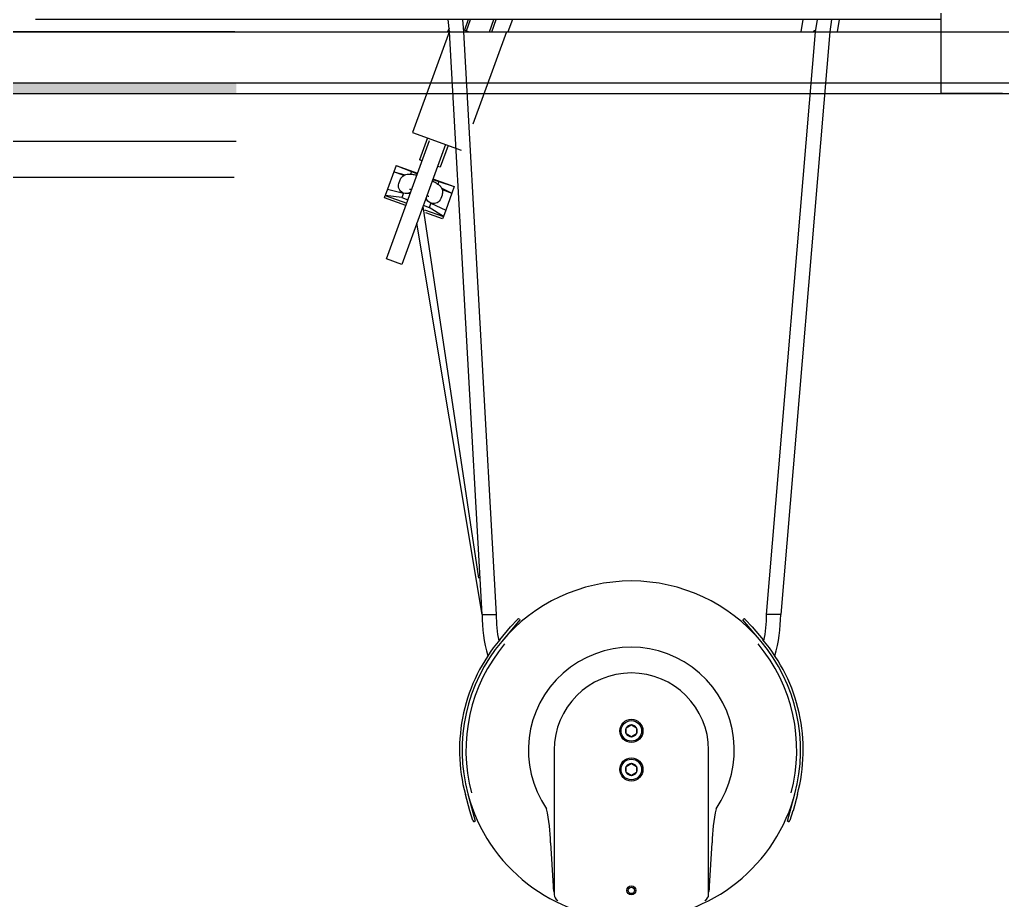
# Model space of a CAD drawing. Extents: x -1201378 to 2367219, y -619313 to 244905.
# Drawn here: x 1561439 to 1562269, y -76811 to -76067 of the extents above; entities that cross this region are included whole.
import ezdxf

# ---------------------------------------------------------------- set-up
doc = ezdxf.new("R2010")
doc.units = 0
doc.header["$LTSCALE"] = 1000
for name, color, linetype in [('1', 7, 'CONTINUOUS'), ('A-LIN-V', 9, 'CONTINUOUS'), ('N010122-0000147_', 7, 'CONTINUOUS'), ('N010153-0000010', 7, 'CONTINUOUS'), ('N040413-0000113_', 7, 'CONTINUOUS'), ('N080101-0000215_', 7, 'CONTINUOUS'), ('N090201-0000001_', 7, 'CONTINUOUS'), ('N090304-0000030_', 7, 'CONTINUOUS'), ('N090304-0000033_', 7, 'CONTINUOUS'), ('N090304-0000040_', 7, 'CONTINUOUS'), ('N090304-0000041_', 7, 'CONTINUOUS'), ('S-SB', 21, 'CONTINUOUS'), ('主梁\ue566鏍忔潌', 7, 'CONTINUOUS'), ('取电臂2', 7, 'CONTINUOUS')]:
    doc.layers.add(name, color=color, linetype=linetype)

# ---------------------------------------------------------------- blocks, each defined once
blk = doc.blocks.new('20T')
at = {"layer": 'A-LIN-V'}
h = blk.add_hatch(color=1, dxfattribs=at)
h.dxf.hatch_style = 1
edge = h.paths.add_edge_path()
edge.add_spline(control_points=[(1598691.3, -76129.45), (1598691.27, -76126.56), (1598691.23, -76123.66), (1598691.18, -76120.76)], knot_values=[-38.32518, -38.32518, -38.32518, -38.32518, -31.932828, -31.932828, -31.932828, -31.932828], degree=3, periodic=0)
edge.add_line((1598691.18, -76120.76), (1598687.49, -76120.76))
edge.add_line((1598687.49, -76120.76), (1597888.67, -76120.76))
edge.add_line((1597888.67, -76120.76), (1597887.65, -76129.45))
edge.add_line((1597887.65, -76129.45), (1598691.3, -76129.45))
at = {"layer": '1', "color": 1, "linetype": 'Continuous'}
for p, q in [((1598887.11, -76066.95), (1598883.88, -76075.83)), ((1598885.64, -76076.47), (1598889.11, -76066.95)), ((1598905.07, -76077.28), (1598908.83, -76066.95)), ((1598907.07, -76077.28), (1598910.83, -76066.95)), ((1598924.42, -76066.95), (1598920.66, -76077.28)), ((1598871.22, -76076.7), (1598841.23, -76159.08)), ((1598870.95, -76074.02), (1598869.76, -76077.28)), ((1598871.22, -76076.7), (1598871.01, -76077.28)), ((1598883.88, -76075.83), (1598887.84, -76077.28)), ((1598919.42, -76077.28), (1598891.05, -76155.21)), ((1598841.23, -76159.08), (1598840.08, -76162.25)), ((1598840.08, -76162.25), (1598881.31, -76177.25)), ((1598818.11, -76269), (1598854.45, -76169.17)), ((1598852.74, -76166.86), (1598846, -76185.38)), ((1598867.91, -76172.38), (1598831.03, -76273.71)), ((1598870.16, -76173.2), (1598863.42, -76191.72)), ((1598848.25, -76186.2), (1598846, -76185.38)), ((1598863.42, -76191.72), (1598861.17, -76190.9)), ((1598831.03, -76273.71), (1598818.11, -76269))]:
    blk.add_line(p, q, dxfattribs=at)
at = {"layer": 'A-LIN-V', "color": 1}
for p, q in [((1592412.45, -76077.28), (1606049.71, -76077.28)), ((1598690.08, -76077.28), (1592412.45, -76077.28)), ((1598690.08, -76120.76), (1592195.05, -76120.76)), ((1606049.71, -76120.76), (1598690.08, -76120.76)), ((1593925.6, -76129.45), (1606049.71, -76129.45)), ((1598547.67, -76169.94), (1597170.77, -76169.94)), ((1598691.05, -76169.96), (1597884.87, -76169.94)), ((1598547.67, -76200.38), (1597170.77, -76200.38)), ((1598689.58, -76200.38), (1598454.26, -76200.38))]:
    blk.add_line(p, q, dxfattribs=at)
at = {"layer": 'N010122-0000147_', "color": 1, "linetype": 'Continuous'}
for p, q in [((1599020.65, -76665.33), (1599020.56, -76665.38)), ((1599020.56, -76665.38), (1599020.56, -76665.47)), ((1599020.65, -76665.33), (1599024.83, -76662.92)), ((1599024.91, -76662.87), (1599024.83, -76662.92)), ((1599025, -76662.92), (1599024.91, -76662.87)), ((1599025, -76662.92), (1599029.18, -76665.33)), ((1599029.26, -76665.38), (1599029.18, -76665.33)), ((1599029.26, -76665.47), (1599029.26, -76665.38)), ((1599029.26, -76665.47), (1599029.26, -76670.3)), ((1599020.56, -76670.3), (1599020.56, -76670.4)), ((1599020.56, -76670.4), (1599020.65, -76670.45)), ((1599024.83, -76672.86), (1599020.65, -76670.45)), ((1599024.83, -76672.86), (1599024.91, -76672.91)), ((1599024.91, -76672.91), (1599025, -76672.86)), ((1599029.18, -76670.45), (1599025, -76672.86)), ((1599029.18, -76670.45), (1599029.26, -76670.4)), ((1599029.26, -76670.4), (1599029.26, -76670.3)), ((1599020.65, -76697.94), (1599020.56, -76697.99)), ((1599020.56, -76697.99), (1599020.56, -76698.08)), ((1599020.65, -76697.94), (1599024.83, -76695.53)), ((1599024.91, -76695.48), (1599024.83, -76695.53)), ((1599025, -76695.53), (1599024.91, -76695.48)), ((1599025, -76695.53), (1599029.18, -76697.94)), ((1599029.26, -76697.99), (1599029.18, -76697.94)), ((1599029.26, -76698.08), (1599029.26, -76697.99)), ((1599029.26, -76698.08), (1599029.26, -76702.91)), ((1599020.56, -76702.91), (1599020.56, -76703.01)), ((1599020.56, -76703.01), (1599020.65, -76703.06)), ((1599024.83, -76705.47), (1599020.65, -76703.06)), ((1599024.83, -76705.47), (1599024.91, -76705.52)), ((1599024.91, -76705.52), (1599025, -76705.47)), ((1599029.18, -76703.06), (1599025, -76705.47)), ((1599029.18, -76703.06), (1599029.26, -76703.01)), ((1599029.26, -76703.01), (1599029.26, -76702.91))]:
    blk.add_line(p, q, dxfattribs=at)
for centre in [(1599024.91, -76667.89), (1599024.91, -76700.5)]:
    blk.add_circle(centre, 8.7, dxfattribs=at)
for centre, radius, start, end in [((1599024.91, -76667.89), 4.97, 150.96424, 209.03576), ((1597828.51, -76667.89), 1192.06, 359.88399, 0.11601), ((1599024.91, -76667.89), 4.97, 90.96424, 149.03576), ((1599024.91, -76667.89), 4.97, 30.96424, 89.03576), ((1599024.91, -76667.89), 4.97, 330.96424, 29.03576), ((1599024.91, -76667.89), 4.97, 210.96424, 269.03576), ((1599024.91, -76667.89), 4.97, 270.96424, 329.03576), ((1599024.91, -76700.5), 4.97, 150.96424, 209.03576), ((1597828.51, -76700.5), 1192.06, 359.88399, 0.11601), ((1599024.91, -76700.5), 4.97, 90.96424, 149.03576), ((1599024.91, -76700.5), 4.97, 30.96424, 89.03576), ((1599024.91, -76700.5), 4.97, 330.96424, 29.03576), ((1599024.91, -76700.5), 4.97, 210.96424, 269.03576), ((1599024.91, -76700.5), 4.97, 270.96424, 329.03576)]:
    blk.add_arc(centre, radius, start, end, dxfattribs=at)
at = {"layer": 'N010153-0000010', "color": 1, "linetype": 'Continuous'}
for p, q in [((1598824.38, -76195.62), (1598819.12, -76210.07)), ((1598826.37, -76190.14), (1598824.38, -76195.62)), ((1598832.67, -76198.64), (1598824.38, -76195.62)), ((1598824.38, -76195.62), (1598833.91, -76198.07)), ((1598826.37, -76190.14), (1598844.43, -76196.71)), ((1598826.37, -76190.14), (1598839.13, -76195.35)), ((1598839.13, -76195.35), (1598838.35, -76197.48)), ((1598839.13, -76195.35), (1598844.24, -76197.21)), ((1598828.56, -76205.32), (1598829.68, -76202.24)), ((1598857.16, -76201.91), (1598862.28, -76203.77)), ((1598857.35, -76201.41), (1598875.4, -76207.98)), ((1598862.28, -76203.77), (1598861.51, -76205.88)), ((1598862.28, -76203.77), (1598875.4, -76207.98)), ((1598819.12, -76210.07), (1598817.12, -76215.55)), ((1598819.12, -76210.07), (1598832.51, -76213.51)), ((1598864.44, -76209.18), (1598873.4, -76213.47)), ((1598865.05, -76210.42), (1598873.4, -76213.47)), ((1598875.4, -76207.98), (1598873.4, -76213.47)), ((1598816.43, -76217.44), (1598817.12, -76215.55)), ((1598834.49, -76224.01), (1598816.43, -76217.44)), ((1598817.12, -76215.55), (1598835.18, -76222.12)), ((1598831.16, -76217.23), (1598817.12, -76215.55)), ((1598832.51, -76213.51), (1598831.16, -76217.23)), ((1598831.16, -76217.23), (1598836.28, -76219.1)), ((1598865.09, -76215.13), (1598863.97, -76218.21)), ((1598873.4, -76213.47), (1598868.15, -76227.91)), ((1598849.2, -76223.8), (1598854.31, -76225.66)), ((1598850.15, -76227.57), (1598866.15, -76233.4)), ((1598855.67, -76221.94), (1598854.31, -76225.66)), ((1598866.15, -76233.4), (1598854.31, -76225.66)), ((1598855.67, -76221.94), (1598868.15, -76227.91)), ((1598868.15, -76227.91), (1598866.15, -76233.4)), ((1598865.46, -76235.29), (1598851.42, -76230.18)), ((1598866.15, -76233.4), (1598865.46, -76235.29))]:
    blk.add_line(p, q, dxfattribs=at)
at = {"layer": 'N010153-0000010', "color": 1, "linetype": 'Continuous', "extrusion": (0, 0, -1)}
for centre, major_axis, start_param, end_param in [((1598834.68, -76207.55), (6.13, -2.23), 1.642098, 3.141593), ((1598834.68, -76207.55), (6.13, -2.23), 0.582865, 1.236795), ((1598835.14, -76206.29), (7.35, -2.68), 0.801346, 1.570796), ((1598858.3, -76214.72), (-7.35, 2.68), 4.712389, 5.48184), ((1598857.84, -76215.98), (6.13, -2.23), 1.904796, 2.558727), ((1598857.84, -76215.98), (6.13, -2.23), 0, 1.499495)]:
    blk.add_ellipse(centre, major_axis=major_axis, ratio=0.982113, start_param=start_param, end_param=end_param, dxfattribs=at)
at = {"layer": 'N010153-0000010', "color": 1, "linetype": 'Continuous'}
for points, knots in [([(1598829.68, -76202.24), (1598830.11, -76201.35), (1598830.83, -76199.95), (1598832.74, -76198.46), (1598834.67, -76197.69), (1598836.72, -76197.38), (1598839.19, -76197.45), (1598841.62, -76197.84), (1598843.37, -76198.24), (1598843.77, -76198.34)], [0, 0, 0, 0, 0.0535796, 0.0986965, 0.1413734, 0.1889338, 0.2506416, 0.3392752, 0.3652917, 0.3652917, 0.3652917, 0.3652917]), ([(1598856.81, -76203.09), (1598857.33, -76203.35), (1598859.07, -76204.25), (1598861.28, -76205.61), (1598863.39, -76207.38), (1598864.95, -76209.56), (1598865.71, -76212.44), (1598865.33, -76214.11), (1598865.09, -76215.13)], [0.6352942, 0.6352942, 0.6352942, 0.6352942, 0.6720167, 0.7614074, 0.8262121, 0.8925455, 0.9437788, 1, 1, 1, 1]), ([(1598839.25, -76210.7), (1598838.86, -76210.63), (1598838.13, -76210.51), (1598837.55, -76210.46), (1598837.45, -76210.46), (1598837.45, -76210.46)], [0.6856623, 0.6856623, 0.6856623, 0.6856623, 0.7270391, 0.7723749, 0.7934893, 0.7934893, 0.7934893, 0.7934893]), ([(1598853.85, -76216.43), (1598853.85, -76216.43), (1598853.85, -76216.43), (1598853.71, -76216.32), (1598853.17, -76215.95), (1598852.6, -76215.61), (1598852.3, -76215.45)], [0.2067162, 0.2067162, 0.2067162, 0.2067162, 0.2074172, 0.2385505, 0.2794912, 0.3152019, 0.3152019, 0.3152019, 0.3152019])]:
    blk.add_open_spline(points, degree=3, knots=knots, dxfattribs=at)
at = {"layer": 'N040413-0000113_', "color": 1, "linetype": 'Continuous'}
blk.add_line((1599286.25, -76066.95), (1598521.67, -76066.95), dxfattribs=at)
at = {"layer": 'N080101-0000215_', "color": 1, "linetype": 'Continuous'}
for p, q in [((1598871.27, -76077.28), (1598870.24, -76066.95)), ((1598882.19, -76066.95), (1598883.23, -76077.28)), ((1599180.48, -76077.28), (1599182.04, -76066.95)), ((1599194, -76066.95), (1599192.44, -76077.28)), ((1598898.82, -76569.62), (1598871.27, -76077.28)), ((1598883.23, -76077.28), (1598910.78, -76569.62)), ((1599139.05, -76569.62), (1599180.48, -76077.28)), ((1599192.44, -76077.28), (1599151, -76569.62)), ((1598848.82, -76224.84), (1598895.73, -76538.8)), ((1598898.82, -76569.62), (1598843.71, -76238.87)), ((1598898.82, -76569.62), (1598910.78, -76569.62)), ((1598910.78, -76569.62), (1598910.78, -76569.62)), ((1599151, -76569.62), (1599139.05, -76569.62))]:
    blk.add_line(p, q, dxfattribs=at)
for radius, start, end in [(126.09, 180, 196.00785), (114.13, 180, 191.23468), (114.13, 348.76532, 0), (126.09, 343.99215, 0)]:
    blk.add_arc((1599024.91, -76569.62), radius, start, end, dxfattribs=at)
at = {"layer": 'N090201-0000001_', "color": 1, "linetype": 'Continuous'}
for p, q in [((1599169.79, -76066.95), (1599167.97, -76077.28)), ((1599198.88, -76077.28), (1599200.7, -76066.95))]:
    blk.add_line(p, q, dxfattribs=at)
blk.add_arc((1599182.55, -76082.24), 6.52, 106.69409, 130.45962, dxfattribs=at)
at = {"layer": 'N090304-0000030_', "color": 1, "linetype": 'Continuous'}
for p, q in [((1598930.78, -76573.99), (1598915.41, -76592.31)), ((1598922.87, -76580.04), (1598928.83, -76573.69)), ((1598930.32, -76573.61), (1598930.78, -76573.99)), ((1599119.04, -76573.99), (1599119.5, -76573.61)), ((1599134.41, -76592.31), (1599119.04, -76573.99)), ((1599120.99, -76573.69), (1599126.95, -76580.04)), ((1598913.75, -76590.91), (1598922.83, -76580.09)), ((1598925.2, -76580.65), (1598925.82, -76581.18)), ((1599124.01, -76581.18), (1599124.63, -76580.65)), ((1599126.99, -76580.09), (1599136.08, -76590.91)), ((1598888.4, -76735.4), (1598884.74, -76721.75)), ((1598886.84, -76721.19), (1598893.03, -76744.29)), ((1599156.79, -76744.29), (1599162.98, -76721.19)), ((1599165.08, -76721.75), (1599161.42, -76735.4)), ((1598891.14, -76743.73), (1598888.42, -76735.46)), ((1599161.41, -76735.46), (1599158.69, -76743.73)), ((1598891.57, -76735.68), (1598890.78, -76735.89)), ((1599159.04, -76735.89), (1599158.26, -76735.68)), ((1598893.03, -76744.29), (1598892.45, -76744.44)), ((1599157.37, -76744.44), (1599156.79, -76744.29))]:
    blk.add_line(p, q, dxfattribs=at)
for centre, radius, start, end in [((1598929.62, -76574.44), 1.09, 50, 136.81032), ((1599120.2, -76574.44), 1.09, 43.18968, 130), ((1598923.66, -76580.79), 1.09, 136.81032, 140), ((1599126.16, -76580.79), 1.09, 40, 43.18968), ((1599024.91, -76684.19), 142.94, 140, 195), ((1599024.91, -76684.19), 145.11, 140, 167.4994), ((1599024.91, -76684.19), 139.68, 140, 195), ((1599024.91, -76684.19), 139.68, 345, 40), ((1599024.91, -76684.19), 142.94, 345, 40), ((1599024.91, -76684.19), 145.11, 12.4994, 40), ((1599024.91, -76684.19), 145.11, 167.4994, 195), ((1599024.91, -76684.19), 145.11, 345, 12.4994), ((1598889.45, -76735.12), 1.09, 195, 198.18968), ((1599160.37, -76735.12), 1.09, 341.81032, 345), ((1598892.17, -76743.39), 1.09, 198.18968, 285), ((1599157.66, -76743.39), 1.09, 255, 341.81032)]:
    blk.add_arc(centre, radius, start, end, dxfattribs=at)
at = {"layer": 'N090304-0000033_', "color": 1, "linetype": 'Continuous'}
for p, q in [((1598956.64, -76762.58), (1598958.82, -76798.98)), ((1599091, -76798.98), (1599093.18, -76762.58))]:
    blk.add_line(p, q, dxfattribs=at)
for centre, radius, start, end in [((1599024.91, -76684.19), 142.94, 40, 140), ((1599024.91, -76684.19), 86.96, 325.35483, 214.64517), ((1599024.91, -76684.19), 142.94, 195, 343.41415), ((1598821.56, -76763.19), 135.08, 0.25793, 12.63964), ((1599222.67, -76762.56), 129.49, 167.09204, 180.01039), ((1599077.45, -76799.63), 13.56, 339.81078, 2.71672)]:
    blk.add_arc(centre, radius, start, end, dxfattribs=at)
blk.add_open_spline([(1598958.82, -76798.98), (1598958.84, -76799.25), (1598958.88, -76799.76), (1598958.93, -76800.48), (1598958.99, -76801.11), (1598959.05, -76801.75), (1598959.13, -76802.38), (1598959.21, -76802.91), (1598959.27, -76803.25), (1598959.31, -76803.45), (1598959.35, -76803.63), (1598959.39, -76803.79), (1598959.43, -76803.93), (1598959.47, -76804.04), (1598959.51, -76804.14), (1598959.55, -76804.22), (1598959.59, -76804.27), (1598959.63, -76804.3), (1598959.64, -76804.31)], degree=3, knots=[0, 0, 0, 0, 0.148331, 0.28115, 0.398399, 0.500032, 0.636978, 0.750056, 0.791516, 0.829208, 0.863147, 0.893349, 0.919845, 0.942678, 0.961921, 0.977698, 0.990237, 1, 1, 1, 1], dxfattribs=at)
at = {"layer": 'N090304-0000040_', "color": 1, "linetype": 'Continuous'}
for p, q in [((1598959.69, -76684.19), (1598959.69, -76806.21)), ((1599090.13, -76806.21), (1599090.13, -76684.19))]:
    blk.add_line(p, q, dxfattribs=at)
for centre, radius in [((1599024.91, -76667.89), 9.78), ((1599024.91, -76700.5), 9.78), ((1599024.91, -76802.68), 3.8)]:
    blk.add_circle(centre, radius, dxfattribs=at)
for centre, radius, start, end in [((1599024.91, -76684.19), 65.22, 0, 180), ((1598965.13, -76806.21), 5.43, 180, 243.89612), ((1599084.7, -76806.21), 5.43, 296.10388, 360)]:
    blk.add_arc(centre, radius, start, end, dxfattribs=at)
at = {"layer": 'N090304-0000041_', "color": 1, "linetype": 'Continuous'}
blk.add_circle((1599024.91, -76802.68), 2.72, dxfattribs=at)
at = {"layer": '主梁\ue566鏍忔潌', "color": 1, "linetype": 'Continuous'}
for p, q in [((1598476.87, -76077.28), (1598869.76, -76077.28)), ((1598905.07, -76077.28), (1598907.07, -76077.28)), ((1598920.66, -76077.28), (1599167.97, -76077.28)), ((1599178.32, -76077.28), (1599180.48, -76077.28)), ((1599198.88, -76077.28), (1599286.25, -76077.28))]:
    blk.add_line(p, q, dxfattribs=at)
at = {"layer": '取电臂2', "color": 1, "linetype": 'Continuous'}
for p, q in [((1599286.25, -76031.99), (1599286.25, -76129.45)), ((1599288.42, -76129.45), (1599286.25, -76129.45)), ((1599338.43, -76129.45), (1599288.42, -76129.45))]:
    blk.add_line(p, q, dxfattribs=at)

msp = doc.modelspace()

# ---------------------------------------------------------------- block references
at = {"layer": 'S-SB'}
msp.add_blockref('20T', (-37069.46, 0), dxfattribs=at)

doc.saveas('drawing.dxf')
